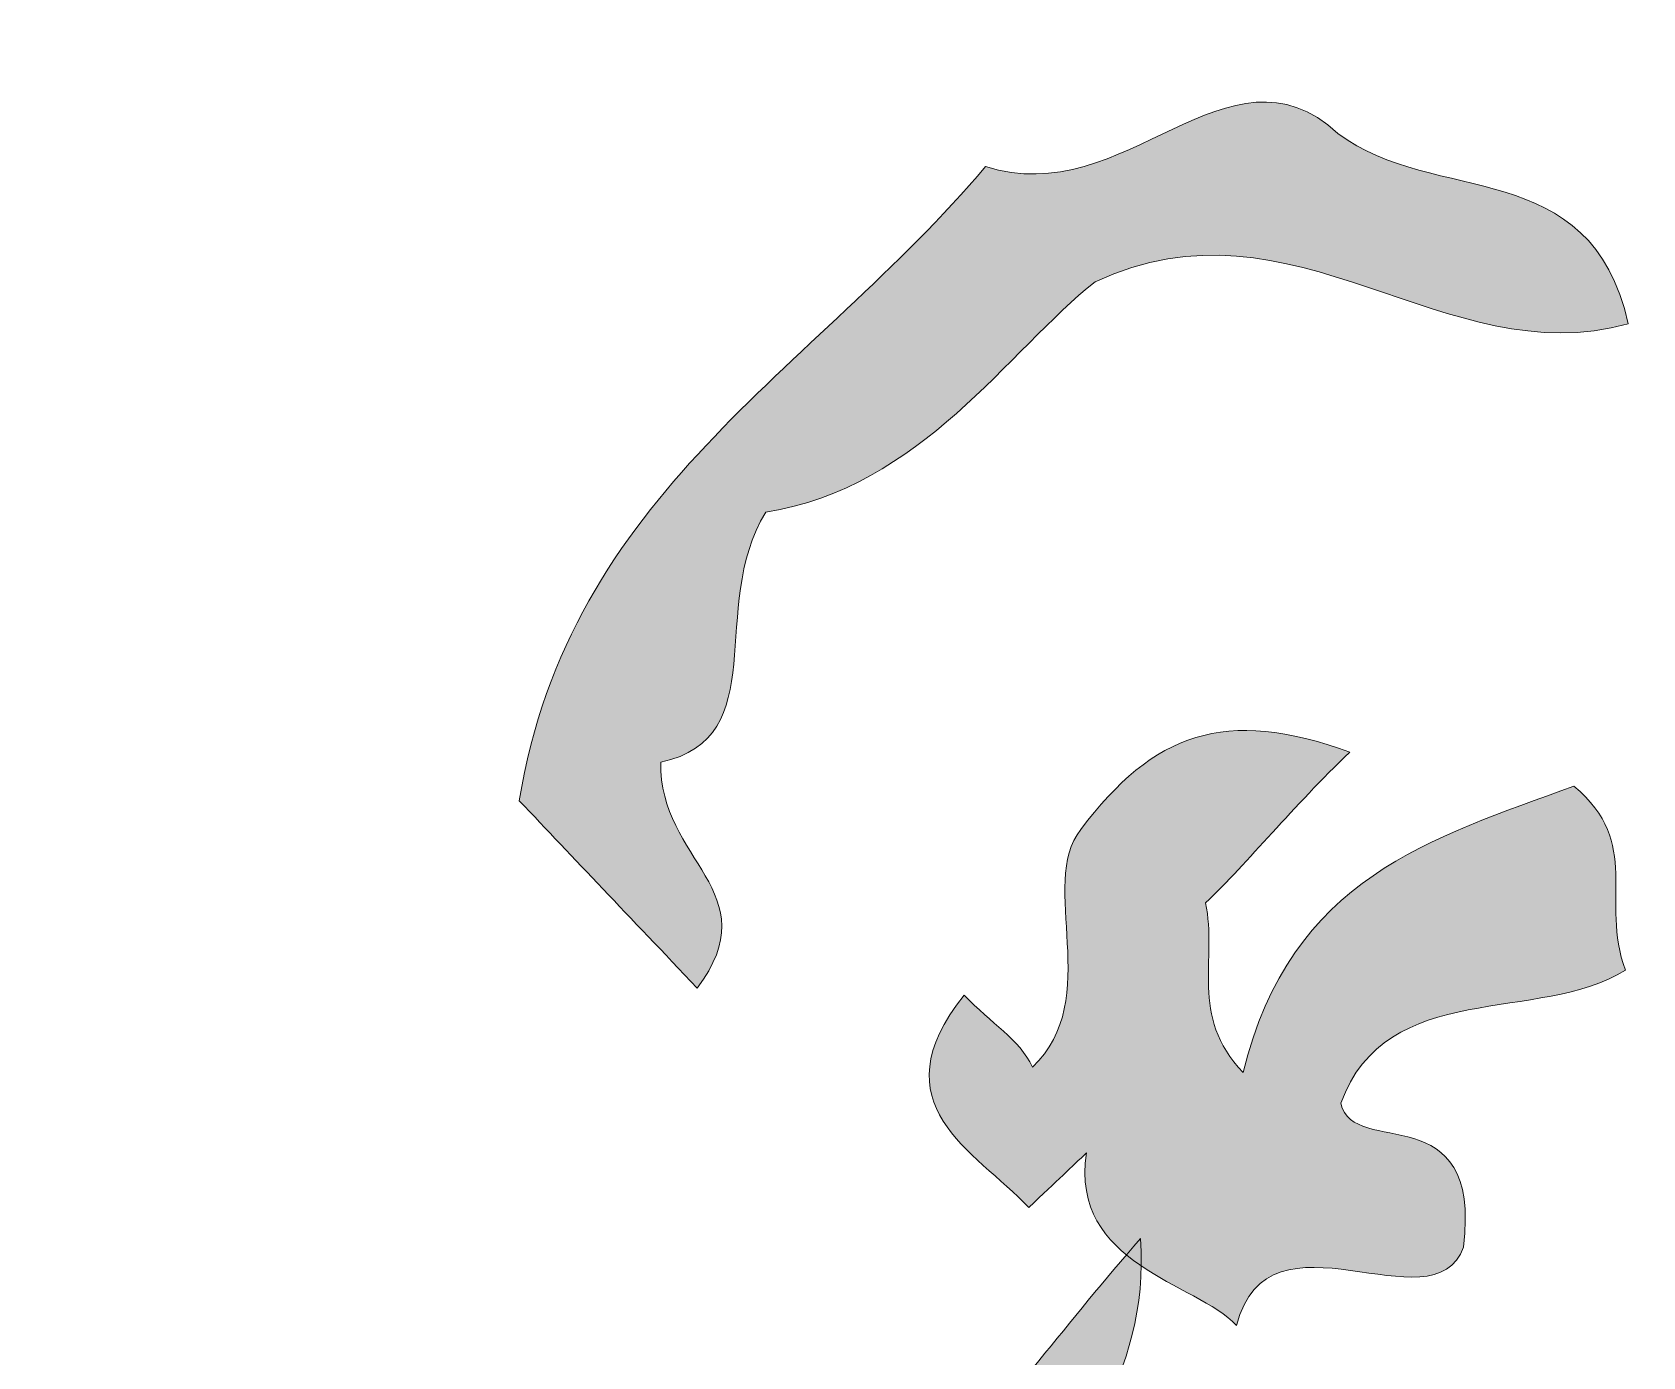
# Model space of a CAD drawing. Header units: millimetres. Extents: x 2 to 376, y -265 to -3.
# Drawn here: x 47.934 to 52.358, y -56.577 to -52.938 of the extents above; entities that cross this region are included whole.
import ezdxf

# ---------------------------------------------------------------- set-up
doc = ezdxf.new("R2010")
doc.units = ezdxf.units.MM
doc.header["$MEASUREMENT"] = 0
doc.layers.add('Layer 1', color=7, linetype='Continuous', lineweight=0)

# ---------------------------------------------------------------- blocks, each defined once
blk = doc.blocks.new('Block_9')
at = {"layer": 'Layer 1', "true_color": 0x00a14b, "transparency": 33554687}
h = blk.add_hatch(color=114, dxfattribs=at)
h.dxf.hatch_style = 2
edge = h.paths.add_edge_path()
edge.add_spline(control_points=[(50.5528, -53.3068), (50.9357, -53.4326), (51.2189, -52.938), (51.5205, -53.2162), (51.7856, -53.4162), (52.2141, -53.2729), (52.3178, -53.739), (51.8121, -53.8802), (51.4008, -53.3675), (50.8535, -53.6235), (50.6169, -53.8104), (50.3753, -54.1903), (49.9489, -54.2564), (49.7875, -54.5225), (49.9714, -54.8748), (49.6607, -54.9439), (49.6536, -55.214), (49.9603, -55.2993), (49.7603, -55.5643), (49.5724, -55.3664), (49.4221, -55.208), (49.2718, -55.0496), (49.4097, -54.2037), (50.0747, -53.8735), (50.5528, -53.3068)], knot_values=[0, 0, 0, 0, 1, 1, 1, 2, 2, 2, 3, 3, 3, 4, 4, 4, 5, 5, 5, 6, 6, 6, 7, 7, 7, 8, 8, 8, 8], degree=3, periodic=0)
h = blk.add_hatch(color=114, dxfattribs=at)
h.dxf.hatch_style = 2
edge = h.paths.add_edge_path()
edge.add_spline(control_points=[(50.8297, -56.017), (50.7901, -56.0545), (50.7505, -56.0921), (50.6713, -56.1673), (50.521, -56.0089), (50.2539, -55.8861), (50.4935, -55.5835), (50.5686, -55.6626), (50.6448, -55.7032), (50.6814, -55.7814), (50.8793, -55.5935), (50.6945, -55.2798), (50.8142, -55.1285), (51.0142, -54.8634), (51.2092, -54.7912), (51.5534, -54.916), (51.3951, -55.0664), (51.2753, -55.2177), (51.1565, -55.3304), (51.1911, -55.4858), (51.1099, -55.6381), (51.2602, -55.7965), (51.39, -55.2593), (51.7789, -55.1536), (52.1688, -55.0093), (52.3577, -55.1687), (52.238, -55.32), (52.3101, -55.515), (52.0746, -55.6633), (51.6531, -55.5365), (51.5283, -55.8807), (51.5629, -56.0361), (51.9152, -55.8522), (51.8655, -56.2757), (51.7823, -56.5052), (51.3283, -56.1458), (51.2421, -56.4911), (51.1293, -56.3723), (50.7831, -56.3247), (50.8297, -56.017)], knot_values=[0, 0, 0, 0, 1, 1, 1, 2, 2, 2, 3, 3, 3, 4, 4, 4, 5, 5, 5, 6, 6, 6, 7, 7, 7, 8, 8, 8, 9, 9, 9, 10, 10, 10, 11, 11, 11, 12, 12, 12, 13, 13, 13, 13], degree=3, periodic=0)
h = blk.add_hatch(color=114, dxfattribs=at)
h.dxf.hatch_style = 2
edge = h.paths.add_edge_path()
edge.add_spline(control_points=[(50.978, -56.2525), (51.0065, -56.6394), (50.769, -56.8649), (50.6452, -57.1706), (50.7955, -57.3289), (50.7884, -57.599), (50.821, -57.8316), (51.0676, -57.2588), (51.5357, -57.0779), (52.0038, -56.8971), (52.2232, -57.3662), (51.6434, -57.3897), (51.6729, -57.738), (51.5867, -58.0832), (52.0091, -58.1715), (52.0387, -58.5198), (51.8793, -58.7087), (51.5706, -58.7006), (51.335, -58.8489), (50.9918, -58.6855), (50.8831, -58.4124), (50.618, -58.2124), (50.5764, -58.3272), (50.5348, -58.4419), (50.4932, -58.5567), (50.2616, -58.5506), (50.4301, -58.0145), (50.0382, -58.2359), (49.959, -58.3111), (49.8838, -58.2319), (49.9986, -58.2735), (50.3032, -58.4359), (50.0637, -58.7386), (50.2882, -59.0147), (50.4781, -59.1355), (50.7838, -59.2593), (51.0488, -59.4593), (51.0468, -59.5365), (51.0448, -59.6136), (51.0398, -59.8066), (50.47, -59.4442), (49.8496, -59.5439), (49.2708, -59.5288), (49.1114, -59.7177), (49.3429, -59.7237), (49.3399, -59.8395), (49.2201, -59.9908), (49.0688, -59.871), (48.8353, -59.9422), (48.8118, -59.3623), (48.0806, -59.266), (48.0967, -58.6486), (48.1108, -58.1084), (47.934, -57.486), (48.3349, -56.9173), (48.4121, -56.9193), (48.4893, -56.9213), (48.6436, -56.9253), (48.5218, -57.1538), (48.4396, -57.3447), (48.3178, -57.5732), (48.5463, -57.695), (48.3849, -57.9611), (48.4571, -58.1561), (48.4937, -58.2343), (48.5708, -58.2363), (48.5729, -58.1591), (48.6581, -57.8524), (48.7403, -57.6615), (49.2023, -57.7121), (48.9658, -57.899), (48.8816, -58.1671), (48.9933, -58.3245), (49.1426, -58.5215), (49.099, -58.7134), (49.1711, -58.9083), (49.3611, -59.0291), (49.5906, -59.1124), (49.9338, -59.2758), (49.6016, -58.6879), (49.7691, -58.1903), (49.7415, -57.7648), (50.0167, -57.5789), (50.0888, -57.7739), (50.2777, -57.9333), (50.2888, -57.5088), (50.2979, -57.1615), (50.3069, -56.8142), (50.3445, -56.8538), (50.3821, -56.8934), (50.4207, -56.8944), (50.6186, -56.7065), (50.779, -56.479), (50.978, -56.2525)], knot_values=[0, 0, 0, 0, 1, 1, 1, 2, 2, 2, 3, 3, 3, 4, 4, 4, 5, 5, 5, 6, 6, 6, 7, 7, 7, 8, 8, 8, 9, 9, 9, 10, 10, 10, 11, 11, 11, 12, 12, 12, 13, 13, 13, 14, 14, 14, 15, 15, 15, 16, 16, 16, 17, 17, 17, 18, 18, 18, 19, 19, 19, 20, 20, 20, 21, 21, 21, 22, 22, 22, 23, 23, 23, 24, 24, 24, 25, 25, 25, 26, 26, 26, 27, 27, 27, 28, 28, 28, 29, 29, 29, 30, 30, 30, 31, 31, 31, 31], degree=3, periodic=0)
at = {"layer": 'Layer 1'}
for points, knots in [([(50.5528, -53.3068), (50.9357, -53.4326), (51.2189, -52.938), (51.5205, -53.2162), (51.7856, -53.4162), (52.2141, -53.2729), (52.3178, -53.739), (51.8121, -53.8802), (51.4008, -53.3675), (50.8535, -53.6235), (50.6169, -53.8104), (50.3753, -54.1903), (49.9489, -54.2564), (49.7875, -54.5225), (49.9714, -54.8748), (49.6607, -54.9439), (49.6536, -55.214), (49.9603, -55.2993), (49.7603, -55.5643), (49.5724, -55.3664), (49.4221, -55.208), (49.2718, -55.0496), (49.4097, -54.2037), (50.0747, -53.8735), (50.5528, -53.3068)], [0, 0, 0, 0, 1, 1, 1, 2, 2, 2, 3, 3, 3, 4, 4, 4, 5, 5, 5, 6, 6, 6, 7, 7, 7, 8, 8, 8, 8]), ([(50.8297, -56.017), (50.7901, -56.0545), (50.7505, -56.0921), (50.6713, -56.1673), (50.521, -56.0089), (50.2539, -55.8861), (50.4935, -55.5835), (50.5686, -55.6626), (50.6448, -55.7032), (50.6814, -55.7814), (50.8793, -55.5935), (50.6945, -55.2798), (50.8142, -55.1285), (51.0142, -54.8634), (51.2092, -54.7912), (51.5534, -54.916), (51.3951, -55.0664), (51.2753, -55.2177), (51.1565, -55.3304), (51.1911, -55.4858), (51.1099, -55.6381), (51.2602, -55.7965), (51.39, -55.2593), (51.7789, -55.1536), (52.1688, -55.0093), (52.3577, -55.1687), (52.238, -55.32), (52.3101, -55.515), (52.0746, -55.6633), (51.6531, -55.5365), (51.5283, -55.8807), (51.5629, -56.0361), (51.9152, -55.8522), (51.8655, -56.2757), (51.7823, -56.5052), (51.3283, -56.1458), (51.2421, -56.4911), (51.1293, -56.3723), (50.7831, -56.3247), (50.8297, -56.017)], [0, 0, 0, 0, 1, 1, 1, 2, 2, 2, 3, 3, 3, 4, 4, 4, 5, 5, 5, 6, 6, 6, 7, 7, 7, 8, 8, 8, 9, 9, 9, 10, 10, 10, 11, 11, 11, 12, 12, 12, 13, 13, 13, 13]), ([(50.978, -56.2525), (51.0065, -56.6394), (50.769, -56.8649), (50.6452, -57.1706), (50.7955, -57.3289), (50.7884, -57.599), (50.821, -57.8316), (51.0676, -57.2588), (51.5357, -57.0779), (52.0038, -56.8971), (52.2232, -57.3662), (51.6434, -57.3897), (51.6729, -57.738), (51.5867, -58.0832), (52.0091, -58.1715), (52.0387, -58.5198), (51.8793, -58.7087), (51.5706, -58.7006), (51.335, -58.8489), (50.9918, -58.6855), (50.8831, -58.4124), (50.618, -58.2124), (50.5764, -58.3272), (50.5348, -58.4419), (50.4932, -58.5567), (50.2616, -58.5506), (50.4301, -58.0145), (50.0382, -58.2359), (49.959, -58.3111), (49.8838, -58.2319), (49.9986, -58.2735), (50.3032, -58.4359), (50.0637, -58.7386), (50.2882, -59.0147), (50.4781, -59.1355), (50.7838, -59.2593), (51.0488, -59.4593), (51.0468, -59.5365), (51.0448, -59.6136), (51.0398, -59.8066), (50.47, -59.4442), (49.8496, -59.5439), (49.2708, -59.5288), (49.1114, -59.7177), (49.3429, -59.7237), (49.3399, -59.8395), (49.2201, -59.9908), (49.0688, -59.871), (48.8353, -59.9422), (48.8118, -59.3623), (48.0806, -59.266), (48.0967, -58.6486), (48.1108, -58.1084), (47.934, -57.486), (48.3349, -56.9173), (48.4121, -56.9193), (48.4893, -56.9213), (48.6436, -56.9253), (48.5218, -57.1538), (48.4396, -57.3447), (48.3178, -57.5732), (48.5463, -57.695), (48.3849, -57.9611), (48.4571, -58.1561), (48.4937, -58.2343), (48.5708, -58.2363), (48.5729, -58.1591), (48.6581, -57.8524), (48.7403, -57.6615), (49.2023, -57.7121), (48.9658, -57.899), (48.8816, -58.1671), (48.9933, -58.3245), (49.1426, -58.5215), (49.099, -58.7134), (49.1711, -58.9083), (49.3611, -59.0291), (49.5906, -59.1124), (49.9338, -59.2758), (49.6016, -58.6879), (49.7691, -58.1903), (49.7415, -57.7648), (50.0167, -57.5789), (50.0888, -57.7739), (50.2777, -57.9333), (50.2888, -57.5088), (50.2979, -57.1615), (50.3069, -56.8142), (50.3445, -56.8538), (50.3821, -56.8934), (50.4207, -56.8944), (50.6186, -56.7065), (50.779, -56.479), (50.978, -56.2525)], [0, 0, 0, 0, 1, 1, 1, 2, 2, 2, 3, 3, 3, 4, 4, 4, 5, 5, 5, 6, 6, 6, 7, 7, 7, 8, 8, 8, 9, 9, 9, 10, 10, 10, 11, 11, 11, 12, 12, 12, 13, 13, 13, 14, 14, 14, 15, 15, 15, 16, 16, 16, 17, 17, 17, 18, 18, 18, 19, 19, 19, 20, 20, 20, 21, 21, 21, 22, 22, 22, 23, 23, 23, 24, 24, 24, 25, 25, 25, 26, 26, 26, 27, 27, 27, 28, 28, 28, 29, 29, 29, 30, 30, 30, 31, 31, 31, 31])]:
    blk.add_open_spline(points, degree=3, knots=knots, dxfattribs=at)
blk = doc.blocks.new('Block_8')
at = {"layer": 'Layer 1'}
blk.add_blockref('Block_9', (0, 0), dxfattribs=at)
blk = doc.blocks.new('Block_7')
at = {"layer": 'Layer 1'}
blk.add_blockref('Block_8', (0, 0), dxfattribs=at)
blk = doc.blocks.new('Block_6')
at = {"layer": 'Layer 1'}
blk.add_blockref('Block_7', (0, 0), dxfattribs=at)
blk = doc.blocks.new('Block_5')
at = {"layer": 'Layer 1'}
blk.add_blockref('Block_6', (0, 0), dxfattribs=at)

msp = doc.modelspace()

# ---------------------------------------------------------------- block references
at = {"layer": 'Layer 1'}
msp.add_blockref('Block_5', (0, 0), dxfattribs=at)

doc.saveas('drawing.dxf')
